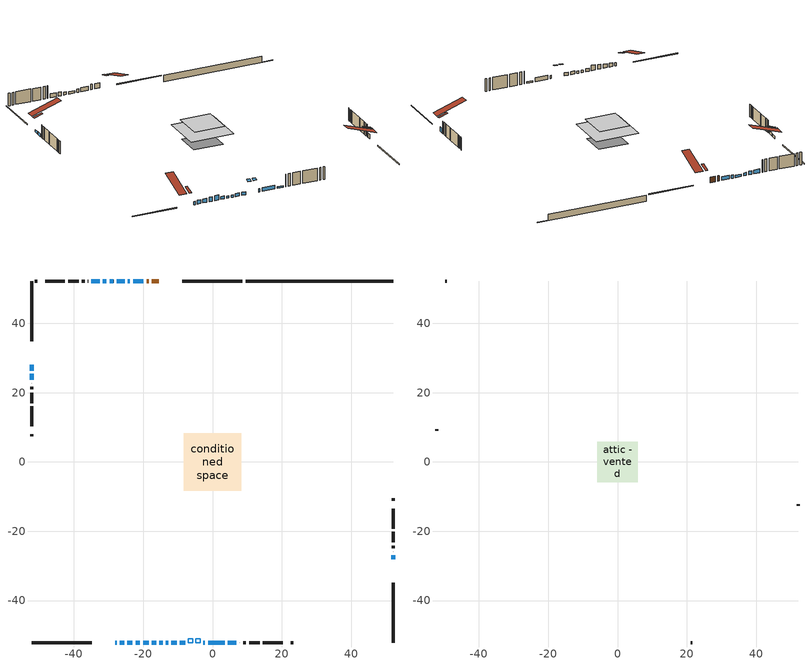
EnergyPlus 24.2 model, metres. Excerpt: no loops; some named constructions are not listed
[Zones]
conditioned space
 floor outside (Floor1 construction): -2.53,-2.53 -2.53,2.53 2.53,2.53 2.53,-2.53 z0.46
 floor outside (Floor2 construction): -1.18,-1.18 -1.18,1.18 1.18,1.18 1.18,-1.18 z0.46
 floor adiabatic (AdiabaticFloorConstruction): -8.26,-8.26 -8.26,8.26 8.26,8.26 8.26,-8.26 z2.9
 floor foundation (Slab1 construction): -5.74,-4.93 -5.74,4.93 5.74,4.93 5.74,-4.93 z-1.98
 wall outside (RimJoist1 construction): 8.65,52.25 -8.78,52.25 / -52.25,-52.25 -34.82,-52.25 / -52.25,52.25 -52.25,34.82 / 52.25,-52.25 52.25,-34.82 z0.46:0.76
 wall outside (AdiabaticWallConstruction 1): -15.49,52.25 -17.5,52.25 / -18.43,52.25 -19.04,52.25 z0.46:2.49
 wall outside (AdiabaticWallConstruction): -28.11,-52.25 -27.65,-52.25 / -23.84,52.25 -24.44,52.25 / -2.64,-52.25 -2.22,-52.25 z0.46:1.68; -19.96,52.25 -22.91,52.25 / -26.72,-52.25 -25.5,-52.25 / -24.58,-52.25 -23.1,-52.25 / -30.62,52.25 -31.69,52.25 / -1.29,-52.25 3.54,-52.25 / -32.62,52.25 -34.96,52.25 z0.46:1.93; -22.18,-52.25 -20.95,-52.25 / 52.25,-28.11 52.25,-26.89 z0.46:2.24; -20.03,-52.25 -18.45,-52.25 z0.46:2.44; -17.52,-52.25 -16.25,-52.25 / -11.84,-52.25 -10.37,-52.25 z0.46:1.58; -15.32,-52.25 -14.41,-52.25 z0.46:1.28; -52.25,28.11 -52.25,26.38 z0.46:1.38; -25.36,52.25 -27.65,52.25 z0.46:1.32; -28.58,52.25 -29.7,52.25 / -52.25,25.46 -52.25,23.73 z0.46:1.6; -13.48,-52.25 -12.77,-52.25 z0.46:1.3; -9.44,-52.25 -7.86,-52.25 z0.46:1.63; 4.47,-52.25 6.88,-52.25 z0.46:1.05
 wall outside (Wall1 construction): -35.89,52.25 -36,52.25 / 7.81,-52.25 7.93,-52.25 / -52.25,22.8 -52.25,22.69 / 52.25,-25.96 52.25,-25.85 z0.46:5.34
 wall outside (Wall2 construction): -36.93,52.25 -37.73,52.25 / 8.85,-52.25 9.66,-52.25 / -52.25,21.76 -52.25,20.96 / 52.25,-24.92 52.25,-24.12 z0.46:5.34
 wall outside (Wall3 construction): -38.66,52.25 -41.67,52.25 / 10.59,-52.25 13.6,-52.25 / -52.25,20.03 -52.25,17.02 / 52.25,-23.19 52.25,-20.18 z0.46:5.34
 wall outside (Wall4 construction): -42.6,52.25 -48.34,52.25 / 14.53,-52.25 20.26,-52.25 / -52.25,16.09 -52.25,10.35 / 52.25,-19.25 52.25,-13.51 z0.46:5.34
 wall outside (Wall6 construction): -50.65,52.25 -51.32,52.25 / 22.57,-52.25 23.24,-52.25 / -52.25,8.04 -52.25,7.37 / 52.25,-11.2 52.25,-10.53 z0.46:5.34
 wall foundation (FoundationWall1 construction): 9.58,52.25,-1.98 9.58,52.25,0.46 47.98,52.25,0.46 47.98,52.25,-1.83 52.25,52.25,-1.83 52.25,52.25,-1.98
 window (WindowConstruction 17): -28.11,-52.25 -27.65,-52.25 z0.46:1.68
 window (WindowConstruction 2): -19.96,52.25 -22.91,52.25 z0.46:1.93
 window (WindowConstruction 3): -26.72,-52.25 -25.5,-52.25 z0.46:1.93
 window (WindowConstruction 4): -24.58,-52.25 -23.1,-52.25 z0.46:1.93
 window (WindowConstruction 5): -22.17,-52.25 -20.96,-52.25 z0.46:2.24
 window (WindowConstruction 6): -20.03,-52.25 -18.45,-52.25 z0.46:2.44
 window (WindowConstruction 18): -23.84,52.25 -24.43,52.25 z0.46:1.68
 window (WindowConstruction 7): -17.52,-52.25 -16.25,-52.25 z0.46:1.58
 window (WindowConstruction 8): -15.32,-52.25 -14.41,-52.25 z0.46:1.27
 window (WindowConstruction 9): -52.25,28.11 -52.25,26.38 z0.46:1.37
 window (WindowConstruction 10): -25.36,52.25 -27.65,52.25 z0.46:1.32
 window (WindowConstruction 11): -28.58,52.25 -29.69,52.25 z0.46:1.6
 window (WindowConstruction 12): -30.62,52.25 -31.69,52.25 z0.46:1.93
 window (WindowConstruction 13): -13.48,-52.25 -12.77,-52.25 z0.46:1.3
 window (WindowConstruction 14): -11.84,-52.25 -10.37,-52.25 z0.46:1.58
 window (WindowConstruction 15): -9.44,-52.25 -7.86,-52.25 z0.46:1.63
 window (WindowConstruction 16): -52.25,25.46 -52.25,23.73 z0.46:1.6
 window (WindowConstruction 21): -2.64,-52.25 -2.22,-52.25 z0.46:1.68
 window (WindowConstruction 19): -1.29,-52.25 3.54,-52.25 z0.46:1.93
 window (WindowConstruction 20): 4.47,-52.25 6.88,-52.25 z0.46:1.05
 window (WindowConstruction): 52.25,-28.11 52.25,-26.89 z0.46:2.24
 window (WindowConstruction 1): -32.62,52.25 -34.96,52.25 z0.46:1.93
 door (Door): -15.49,52.25 -17.5,52.25 z0.46:2.49
 door (Door 1): -18.43,52.25 -19.03,52.25 z0.46:2.49
 ceiling adiabatic (AdiabaticFloorConstruction): 8.26,-8.26 8.26,8.26 -8.26,8.26 -8.26,-8.26 z2.9
 roof outside (Roof2 construction): -14.56,52.25,5.34 -14.56,48.83,6.48 -13.66,48.83,6.48 -13.66,52.25,5.34; -29.04,-52.25,5.34 -29.04,-48.83,6.48 -29.94,-48.83,6.48 -29.94,-52.25,5.34; -52.25,29.04,5.34 -48.83,29.04,6.48 -48.83,29.94,6.48 -52.25,29.94,5.34; 52.25,-29.04,5.34 48.83,-29.04,6.48 48.83,-29.94,6.48 52.25,-29.94,5.34
 roof outside (AdiabaticRoofConstruction): -5.71,-52.25,5.34 -5.71,-51.09,5.72 -6.93,-51.09,5.72 -6.93,-52.25,5.34; -3.56,-52.25,5.34 -3.56,-51.09,5.72 -4.79,-51.09,5.72 -4.79,-52.25,5.34
 skylight (SkylightConstruction): -5.71,-52.25,5.34 -5.71,-51.09,5.72 -6.93,-51.09,5.72 -6.93,-52.25,5.34
 skylight (SkylightConstruction 1): -3.56,-52.25,5.34 -3.56,-51.09,5.72 -4.78,-51.09,5.72 -4.78,-52.25,5.34
attic - vented
 floor to conditioned space (Floor3 construction Reversed): -5.88,-5.88 -5.88,5.88 5.88,5.88 5.88,-5.88 z5.34
 wall outside (Wall5 construction): -49.27,52.25 -49.72,52.25 / 21.19,-52.25 21.64,-52.25 / -52.25,9.42 -52.25,8.97 / 52.25,-12.58 52.25,-12.13 z0.46:5.34
 roof outside (Roof1 construction): -12.73,52.25,5.34 -12.73,40.78,9.16 -9.71,40.78,9.16 -9.71,52.25,5.34; -30.87,-52.25,5.34 -30.87,-40.78,9.16 -33.89,-40.78,9.16 -33.89,-52.25,5.34; -52.25,30.87,5.34 -40.78,30.87,9.16 -40.78,33.89,9.16 -52.25,33.89,5.34; 52.25,-30.87,5.34 40.78,-30.87,9.16 40.78,-33.89,9.16 52.25,-33.89,5.34
[Schedule:Day:Interval]
mech vent bath fan 2 schedule day: No, 07:00, 0, 08:00, 1, 09:00, 0.2, 24:00, 0
mech vent bath fan 2 schedule default day; mech vent range fan 0 schedule default day; misc plug loads schedule default day; general water use schedule default day; clothes dryer exhaust 0 schedule default day; cooling season schedule day; cooling season schedule day 2; cooling season schedule default day; exterior lighting schedule default day; natural vent schedule default day: No, 24:00, 0
mech vent range fan 0 schedule day: No, 18:00, 0, 19:00, 1, 20:00, 0.2, 24:00, 0
misc plug loads schedule day: No, 06:00, 0.705882, 07:00, 0.745098, 08:00, 0.803922, 15:00, 0.823529, 16:00, 0.862745, 17:00, 0.921569, 18:00, 0.980392, 19:00, 1, 20:00, 0.980392, 21:00, 0.941176, 22:00, 0.862745, 23:00, 0.784314, 24:00, 0.72549
general water use schedule day: No, 01:00, 0.315068, 03:00, 0.287671, 04:00, 0.342466, 05:00, 0.369863, 06:00, 0.520548, 07:00, 0.60274, 08:00, 0.534247, 10:00, 0.506849, 11:00, 0.465753, 14:00, 0.479452, 15:00, 0.534247, 16:00, 0.589041, 17:00, 0.69863, 18:00, 0.876712, 19:00, 0.890411, 20:00, 0.986301, 21:00, 1, 22:00, 0.863014, 23:00, 0.616438, 24:00, 0.465753
clothes dryer exhaust 0 schedule day: No, 01:00, 0.123457, 02:00, 0.0740741, 03:00, 0.0493827, 04:00, 0.0246914, 05:00, 0.0493827, 06:00, 0.0740741, 07:00, 0.197531, 08:00, 0.395062, 09:00, 0.592593, 10:00, 0.839506, 11:00, 0.962963, 12:00, 1, 13:00, 0.91358, 14:00, 0.82716, 15:00, 0.716049, 16:00, 0.753086, 17:00, 0.679012, 18:00, 0.666667, 20:00, 0.62963, 21:00, 0.641975, 22:00, 0.666667, 23:00, 0.54321, 24:00, 0.296296
cooling season schedule day 1: No, 24:00, 1
exterior lighting schedule day: No, 01:00, 0.566667, 03:00, 0.524167, 05:00, 0.495833, 06:00, 0.5525, 07:00, 0.623333, 08:00, 0.580833, 09:00, 0.439167, 10:00, 0.354167, 12:00, 0.34, 13:00, 0.354167, 14:00, 0.396667, 15:00, 0.425, 16:00, 0.495833, 17:00, 0.623333, 18:00, 0.793333, 19:00, 0.906667, 20:00, 0.963333, 21:00, 0.991667, 22:00, 0.920833, 23:00, 0.793333, 24:00, 0.665833
exterior lighting schedule day 1: No, 01:00, 0.528571, 03:00, 0.488929, 05:00, 0.4625, 06:00, 0.515357, 07:00, 0.581429, 08:00, 0.541786, 09:00, 0.409643, 10:00, 0.330357, 12:00, 0.317143, 13:00, 0.330357, 14:00, 0.37, 15:00, 0.396429, 16:00, 0.4625, 17:00, 0.581429, 18:00, 0.74, 19:00, 0.845714, 20:00, 0.898571, 21:00, 0.925, 22:00, 0.858929, 23:00, 0.74, 24:00, 0.621071
exterior lighting schedule day 10: No, 01:00, 0.552381, 03:00, 0.510952, 05:00, 0.483333, 06:00, 0.538571, 07:00, 0.607619, 08:00, 0.56619, 09:00, 0.428095, 10:00, 0.345238, 12:00, 0.331429, 13:00, 0.345238, 14:00, 0.386667, 15:00, 0.414286, 16:00, 0.483333, 17:00, 0.607619, 18:00, 0.773333, 19:00, 0.88381, 20:00, 0.939048, 21:00, 0.966667, 22:00, 0.897619, 23:00, 0.773333, 24:00, 0.649048
exterior lighting schedule day 11: No, 01:00, 0.571429, 03:00, 0.528571, 05:00, 0.5, 06:00, 0.557143, 07:00, 0.628571, 08:00, 0.585714, 09:00, 0.442857, 10:00, 0.357143, 12:00, 0.342857, 13:00, 0.357143, 14:00, 0.4, 15:00, 0.428571, 16:00, 0.5, 17:00, 0.628571, 18:00, 0.8, 19:00, 0.914286, 20:00, 0.971429, 21:00, 1, 22:00, 0.928571, 23:00, 0.8, 24:00, 0.671429
exterior lighting schedule day 2: No, 01:00, 0.485714, 03:00, 0.449286, 05:00, 0.425, 06:00, 0.473571, 07:00, 0.534286, 08:00, 0.497857, 09:00, 0.376429, 10:00, 0.303571, 12:00, 0.291429, 13:00, 0.303571, 14:00, 0.34, 15:00, 0.364286, 16:00, 0.425, 17:00, 0.534286, 18:00, 0.68, 19:00, 0.777143, 20:00, 0.825714, 21:00, 0.85, 22:00, 0.789286, 23:00, 0.68, 24:00, 0.570714
exterior lighting schedule day 3: No, 01:00, 0.442857, 03:00, 0.409643, 05:00, 0.3875, 06:00, 0.431786, 07:00, 0.487143, 08:00, 0.453929, 09:00, 0.343214, 10:00, 0.276786, 12:00, 0.265714, 13:00, 0.276786, 14:00, 0.31, 15:00, 0.332143, 16:00, 0.3875, 17:00, 0.487143, 18:00, 0.62, 19:00, 0.708571, 20:00, 0.752857, 21:00, 0.775, 22:00, 0.719643, 23:00, 0.62, 24:00, 0.520357
exterior lighting schedule day 4: No, 01:00, 0.4, 03:00, 0.37, 05:00, 0.35, 06:00, 0.39, 07:00, 0.44, 08:00, 0.41, 09:00, 0.31, 10:00, 0.25, 12:00, 0.24, 13:00, 0.25, 14:00, 0.28, 15:00, 0.3, 16:00, 0.35, 17:00, 0.44, 18:00, 0.56, 19:00, 0.64, 20:00, 0.68, 21:00, 0.7, 22:00, 0.65, 23:00, 0.56, 24:00, 0.47
exterior lighting schedule day 5: No, 01:00, 0.380952, 03:00, 0.352381, 05:00, 0.333333, 06:00, 0.371429, 07:00, 0.419048, 08:00, 0.390476, 09:00, 0.295238, 10:00, 0.238095, 12:00, 0.228571, 13:00, 0.238095, 14:00, 0.266667, 15:00, 0.285714, 16:00, 0.333333, 17:00, 0.419048, 18:00, 0.533333, 19:00, 0.609524, 20:00, 0.647619, 21:00, 0.666667, 22:00, 0.619048, 23:00, 0.533333, 24:00, 0.447619
exterior lighting schedule day 6: No, 01:00, 0.390476, 03:00, 0.36119, 05:00, 0.341667, 06:00, 0.380714, 07:00, 0.429524, 08:00, 0.400238, 09:00, 0.302619, 10:00, 0.244048, 12:00, 0.234286, 13:00, 0.244048, 14:00, 0.273333, 15:00, 0.292857, 16:00, 0.341667, 17:00, 0.429524, 18:00, 0.546667, 19:00, 0.624762, 20:00, 0.66381, 21:00, 0.683333, 22:00, 0.634524, 23:00, 0.546667, 24:00, 0.45881
exterior lighting schedule day 7: No, 01:00, 0.419048, 03:00, 0.387619, 05:00, 0.366667, 06:00, 0.408571, 07:00, 0.460952, 08:00, 0.429524, 09:00, 0.324762, 10:00, 0.261905, 12:00, 0.251429, 13:00, 0.261905, 14:00, 0.293333, 15:00, 0.314286, 16:00, 0.366667, 17:00, 0.460952, 18:00, 0.586667, 19:00, 0.670476, 20:00, 0.712381, 21:00, 0.733333, 22:00, 0.680952, 23:00, 0.586667, 24:00, 0.492381
exterior lighting schedule day 8: No, 01:00, 0.466667, 03:00, 0.431667, 05:00, 0.408333, 06:00, 0.455, 07:00, 0.513333, 08:00, 0.478333, 09:00, 0.361667, 10:00, 0.291667, 12:00, 0.28, 13:00, 0.291667, 14:00, 0.326667, 15:00, 0.35, 16:00, 0.408333, 17:00, 0.513333, 18:00, 0.653333, 19:00, 0.746667, 20:00, 0.793333, 21:00, 0.816667, 22:00, 0.758333, 23:00, 0.653333, 24:00, 0.548333
exterior lighting schedule day 9: No, 01:00, 0.509524, 03:00, 0.47131, 05:00, 0.445833, 06:00, 0.496786, 07:00, 0.560476, 08:00, 0.522262, 09:00, 0.394881, 10:00, 0.318452, 12:00, 0.305714, 13:00, 0.318452, 14:00, 0.356667, 15:00, 0.382143, 16:00, 0.445833, 17:00, 0.560476, 18:00, 0.713333, 19:00, 0.815238, 20:00, 0.86619, 21:00, 0.891667, 22:00, 0.827976, 23:00, 0.713333, 24:00, 0.59869
[Schedule:Week:Daily]
mech vent bath fan 2 schedule Week Rule - Jan1-Dec31: mech vent bath fan 2 schedule day, mech vent bath fan 2 schedule day, mech vent bath fan 2 schedule day, mech vent bath fan 2 schedule day, mech vent bath fan 2 schedule day, mech vent bath fan 2 schedule day, mech vent bath fan 2 schedule day, mech vent bath fan 2 schedule default day, mech vent bath fan 2 schedule default day, mech vent bath fan 2 schedule default day, mech vent bath fan 2 schedule default day, mech vent bath fan 2 schedule default day
mech vent range fan 0 schedule Week Rule - Jan1-Dec31: mech vent range fan 0 schedule day, mech vent range fan 0 schedule day, mech vent range fan 0 schedule day, mech vent range fan 0 schedule day, mech vent range fan 0 schedule day, mech vent range fan 0 schedule day, mech vent range fan 0 schedule day, mech vent range fan 0 schedule default day, mech vent range fan 0 schedule default day, mech vent range fan 0 schedule default day, mech vent range fan 0 schedule default day, mech vent range fan 0 schedule default day
misc plug loads schedule Week Rule - Jan1-Dec31: misc plug loads schedule day, misc plug loads schedule day, misc plug loads schedule day, misc plug loads schedule day, misc plug loads schedule day, misc plug loads schedule day, misc plug loads schedule day, misc plug loads schedule default day, misc plug loads schedule default day, misc plug loads schedule default day, misc plug loads schedule default day, misc plug loads schedule default day
general water use schedule Week Rule - Jan1-Dec31: general water use schedule day, general water use schedule day, general water use schedule day, general water use schedule day, general water use schedule day, general water use schedule day, general water use schedule day, general water use schedule default day, general water use schedule default day, general water use schedule default day, general water use schedule default day, general water use schedule default day
clothes dryer exhaust 0 schedule Week Rule - Jan1-Dec31: clothes dryer exhaust 0 schedule day, clothes dryer exhaust 0 schedule day, clothes dryer exhaust 0 schedule day, clothes dryer exhaust 0 schedule day, clothes dryer exhaust 0 schedule day, clothes dryer exhaust 0 schedule day, clothes dryer exhaust 0 schedule day, clothes dryer exhaust 0 schedule default day, clothes dryer exhaust 0 schedule default day, clothes dryer exhaust 0 schedule default day, clothes dryer exhaust 0 schedule default day, clothes dryer exhaust 0 schedule default day
cooling season schedule Week Rule - Jan1-May26: cooling season schedule day, cooling season schedule day, cooling season schedule day, cooling season schedule day, cooling season schedule day, cooling season schedule day, cooling season schedule day, cooling season schedule default day, cooling season schedule default day, cooling season schedule default day, cooling season schedule default day, cooling season schedule default day
cooling season schedule Week Rule - May27-Jun2: cooling season schedule day, cooling season schedule day, cooling season schedule day, cooling season schedule day, cooling season schedule day, cooling season schedule day 1, cooling season schedule day 1, cooling season schedule default day, cooling season schedule default day, cooling season schedule default day, cooling season schedule default day, cooling season schedule default day
cooling season schedule Week Rule - Jun3-Aug25: cooling season schedule day 1, cooling season schedule day 1, cooling season schedule day 1, cooling season schedule day 1, cooling season schedule day 1, cooling season schedule day 1, cooling season schedule day 1, cooling season schedule default day, cooling season schedule default day, cooling season schedule default day, cooling season schedule default day, cooling season schedule default day
cooling season schedule Week Rule - Aug26-Sep1: cooling season schedule day 1, cooling season schedule day 1, cooling season schedule day 1, cooling season schedule day 1, cooling season schedule day 1, cooling season schedule day 1, cooling season schedule day 2, cooling season schedule default day, cooling season schedule default day, cooling season schedule default day, cooling season schedule default day, cooling season schedule default day
cooling season schedule Week Rule - Sep2-Dec31: cooling season schedule day 2, cooling season schedule day 2, cooling season schedule day 2, cooling season schedule day 2, cooling season schedule day 2, cooling season schedule day 2, cooling season schedule day 2, cooling season schedule default day, cooling season schedule default day, cooling season schedule default day, cooling season schedule default day, cooling season schedule default day
exterior lighting schedule Week Rule - Jan1-Jan27: exterior lighting schedule day, exterior lighting schedule day, exterior lighting schedule day, exterior lighting schedule day, exterior lighting schedule day, exterior lighting schedule day, exterior lighting schedule day, exterior lighting schedule default day, exterior lighting schedule default day, exterior lighting schedule default day, exterior lighting schedule default day, exterior lighting schedule default day
exterior lighting schedule Week Rule - Jan28-Feb3: exterior lighting schedule day, exterior lighting schedule day, exterior lighting schedule day, exterior lighting schedule day, exterior lighting schedule day 1, exterior lighting schedule day 1, exterior lighting schedule day 1, exterior lighting schedule default day, exterior lighting schedule default day, exterior lighting schedule default day, exterior lighting schedule default day, exterior lighting schedule default day
exterior lighting schedule Week Rule - Feb4-Feb24: exterior lighting schedule day 1, exterior lighting schedule day 1, exterior lighting schedule day 1, exterior lighting schedule day 1, exterior lighting schedule day 1, exterior lighting schedule day 1, exterior lighting schedule day 1, exterior lighting schedule default day, exterior lighting schedule default day, exterior lighting schedule default day, exterior lighting schedule default day, exterior lighting schedule default day
exterior lighting schedule Week Rule - Feb25-Mar3: exterior lighting schedule day 1, exterior lighting schedule day 1, exterior lighting schedule day 1, exterior lighting schedule day 1, exterior lighting schedule day 2, exterior lighting schedule day 2, exterior lighting schedule day 2, exterior lighting schedule default day, exterior lighting schedule default day, exterior lighting schedule default day, exterior lighting schedule default day, exterior lighting schedule default day
exterior lighting schedule Week Rule - Mar4-Mar31: exterior lighting schedule day 2, exterior lighting schedule day 2, exterior lighting schedule day 2, exterior lighting schedule day 2, exterior lighting schedule day 2, exterior lighting schedule day 2, exterior lighting schedule day 2, exterior lighting schedule default day, exterior lighting schedule default day, exterior lighting schedule default day, exterior lighting schedule default day, exterior lighting schedule default day
exterior lighting schedule Week Rule - Apr1-Apr28: exterior lighting schedule day 3, exterior lighting schedule day 3, exterior lighting schedule day 3, exterior lighting schedule day 3, exterior lighting schedule day 3, exterior lighting schedule day 3, exterior lighting schedule day 3, exterior lighting schedule default day, exterior lighting schedule default day, exterior lighting schedule default day, exterior lighting schedule default day, exterior lighting schedule default day
exterior lighting schedule Week Rule - Apr29-May5: exterior lighting schedule day 3, exterior lighting schedule day 3, exterior lighting schedule day 4, exterior lighting schedule day 4, exterior lighting schedule day 4, exterior lighting schedule day 4, exterior lighting schedule day 4, exterior lighting schedule default day, exterior lighting schedule default day, exterior lighting schedule default day, exterior lighting schedule default day, exterior lighting schedule default day
exterior lighting schedule Week Rule - May6-May26: exterior lighting schedule day 4, exterior lighting schedule day 4, exterior lighting schedule day 4, exterior lighting schedule day 4, exterior lighting schedule day 4, exterior lighting schedule day 4, exterior lighting schedule day 4, exterior lighting schedule default day, exterior lighting schedule default day, exterior lighting schedule default day, exterior lighting schedule default day, exterior lighting schedule default day
exterior lighting schedule Week Rule - May27-Jun2: exterior lighting schedule day 4, exterior lighting schedule day 4, exterior lighting schedule day 4, exterior lighting schedule day 4, exterior lighting schedule day 4, exterior lighting schedule day 5, exterior lighting schedule day 5, exterior lighting schedule default day, exterior lighting schedule default day, exterior lighting schedule default day, exterior lighting schedule default day, exterior lighting schedule default day
exterior lighting schedule Week Rule - Jun3-Jun30: exterior lighting schedule day 5, exterior lighting schedule day 5, exterior lighting schedule day 5, exterior lighting schedule day 5, exterior lighting schedule day 5, exterior lighting schedule day 5, exterior lighting schedule day 5, exterior lighting schedule default day, exterior lighting schedule default day, exterior lighting schedule default day, exterior lighting schedule default day, exterior lighting schedule default day
exterior lighting schedule Week Rule - Jul1-Jul28: exterior lighting schedule day 6, exterior lighting schedule day 6, exterior lighting schedule day 6, exterior lighting schedule day 6, exterior lighting schedule day 6, exterior lighting schedule day 6, exterior lighting schedule day 6, exterior lighting schedule default day, exterior lighting schedule default day, exterior lighting schedule default day, exterior lighting schedule default day, exterior lighting schedule default day
exterior lighting schedule Week Rule - Jul29-Aug4: exterior lighting schedule day 6, exterior lighting schedule day 6, exterior lighting schedule day 6, exterior lighting schedule day 7, exterior lighting schedule day 7, exterior lighting schedule day 7, exterior lighting schedule day 7, exterior lighting schedule default day, exterior lighting schedule default day, exterior lighting schedule default day, exterior lighting schedule default day, exterior lighting schedule default day
exterior lighting schedule Week Rule - Aug5-Aug25: exterior lighting schedule day 7, exterior lighting schedule day 7, exterior lighting schedule day 7, exterior lighting schedule day 7, exterior lighting schedule day 7, exterior lighting schedule day 7, exterior lighting schedule day 7, exterior lighting schedule default day, exterior lighting schedule default day, exterior lighting schedule default day, exterior lighting schedule default day, exterior lighting schedule default day
exterior lighting schedule Week Rule - Aug26-Sep1: exterior lighting schedule day 7, exterior lighting schedule day 7, exterior lighting schedule day 7, exterior lighting schedule day 7, exterior lighting schedule day 7, exterior lighting schedule day 7, exterior lighting schedule day 8, exterior lighting schedule default day, exterior lighting schedule default day, exterior lighting schedule default day, exterior lighting schedule default day, exterior lighting schedule default day
exterior lighting schedule Week Rule - Sep2-Sep29: exterior lighting schedule day 8, exterior lighting schedule day 8, exterior lighting schedule day 8, exterior lighting schedule day 8, exterior lighting schedule day 8, exterior lighting schedule day 8, exterior lighting schedule day 8, exterior lighting schedule default day, exterior lighting schedule default day, exterior lighting schedule default day, exterior lighting schedule default day, exterior lighting schedule default day
exterior lighting schedule Week Rule - Sep30-Oct6: exterior lighting schedule day 8, exterior lighting schedule day 9, exterior lighting schedule day 9, exterior lighting schedule day 9, exterior lighting schedule day 9, exterior lighting schedule day 9, exterior lighting schedule day 9, exterior lighting schedule default day, exterior lighting schedule default day, exterior lighting schedule default day, exterior lighting schedule default day, exterior lighting schedule default day
exterior lighting schedule Week Rule - Oct7-Oct27: exterior lighting schedule day 9, exterior lighting schedule day 9, exterior lighting schedule day 9, exterior lighting schedule day 9, exterior lighting schedule day 9, exterior lighting schedule day 9, exterior lighting schedule day 9, exterior lighting schedule default day, exterior lighting schedule default day, exterior lighting schedule default day, exterior lighting schedule default day, exterior lighting schedule default day
exterior lighting schedule Week Rule - Oct28-Nov3: exterior lighting schedule day 9, exterior lighting schedule day 9, exterior lighting schedule day 9, exterior lighting schedule day 9, exterior lighting schedule day 10, exterior lighting schedule day 10, exterior lighting schedule day 10, exterior lighting schedule default day, exterior lighting schedule default day, exterior lighting schedule default day, exterior lighting schedule default day, exterior lighting schedule default day
exterior lighting schedule Week Rule - Nov4-Nov24: exterior lighting schedule day 10, exterior lighting schedule day 10, exterior lighting schedule day 10, exterior lighting schedule day 10, exterior lighting schedule day 10, exterior lighting schedule day 10, exterior lighting schedule day 10, exterior lighting schedule default day, exterior lighting schedule default day, exterior lighting schedule default day, exterior lighting schedule default day, exterior lighting schedule default day
exterior lighting schedule Week Rule - Nov25-Dec1: exterior lighting schedule day 10, exterior lighting schedule day 10, exterior lighting schedule day 10, exterior lighting schedule day 10, exterior lighting schedule day 10, exterior lighting schedule day 10, exterior lighting schedule day 11, exterior lighting schedule default day, exterior lighting schedule default day, exterior lighting schedule default day, exterior lighting schedule default day, exterior lighting schedule default day
exterior lighting schedule Week Rule - Dec2-Dec31: exterior lighting schedule day 11, exterior lighting schedule day 11, exterior lighting schedule day 11, exterior lighting schedule day 11, exterior lighting schedule day 11, exterior lighting schedule day 11, exterior lighting schedule day 11, exterior lighting schedule default day, exterior lighting schedule default day, exterior lighting schedule default day, exterior lighting schedule default day, exterior lighting schedule default day
natural vent schedule Week Rule - Jan1-Dec31: natural vent schedule default day, natural vent schedule default day, natural vent schedule default day, natural vent schedule default day, natural vent schedule default day, natural vent schedule default day, natural vent schedule default day, natural vent schedule default day, natural vent schedule default day, natural vent schedule default day, natural vent schedule default day, natural vent schedule default day
[Schedule:Year]
clothes dryer exhaust 0 schedule: clothes dryer exhaust 0 schedule Week Rule - Jan1-Dec31, 1, 1, 12, 31
cooling season schedule: cooling season schedule Week Rule - Jan1-May26, 1, 1, 5, 26, cooling season schedule Week Rule - May27-Jun2, 5, 27, 6, 2, cooling season schedule Week Rule - Jun3-Aug25, 6, 3, 8, 25, cooling season schedule Week Rule - Aug26-Sep1, 8, 26, 9, 1, cooling season schedule Week Rule - Sep2-Dec31, 9, 2, 12, 31
natural vent schedule: natural vent schedule Week Rule - Jan1-Dec31, 1, 1, 12, 31
